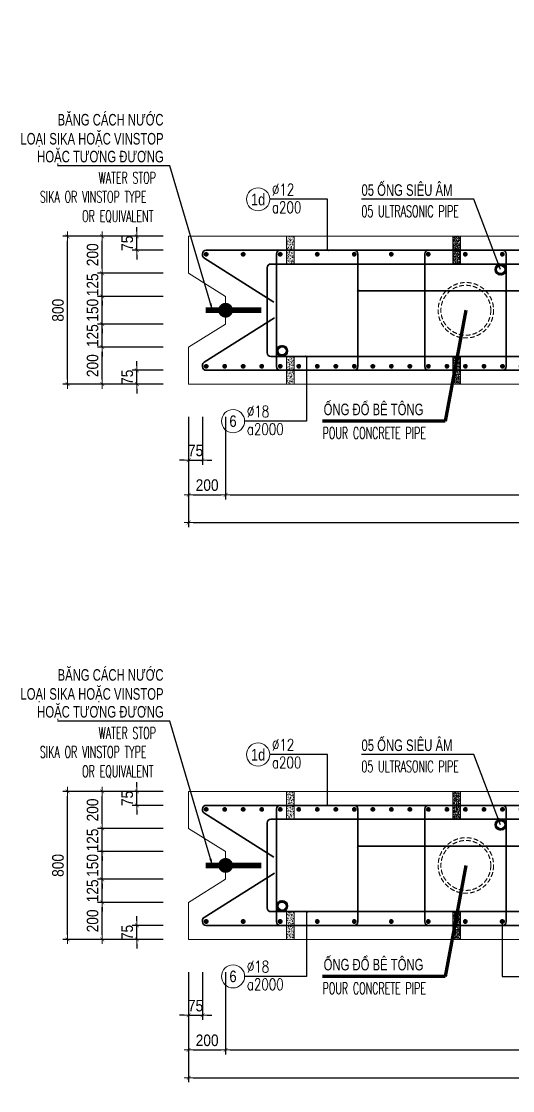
# Model space of a CAD drawing. Header units: millimetres. Extents: x -642477 to 1168880, y -27982 to 330379.
# Drawn here: x 135522 to 143495, y 84780 to 102131 of the extents above; entities that cross this region are included whole.
import ezdxf
from ezdxf.enums import TextEntityAlignment as Align

# ---------------------------------------------------------------- set-up
doc = ezdxf.new("R2010")
doc.units = ezdxf.units.MM
doc.linetypes.add('HIDDEN', pattern=[0.375, 0.25, -0.125])
doc.linetypes.add('HIDDEN2', pattern=[4.7625, 3.175, -1.5875])
doc.layers.get('0').update_dxf_attribs({"lineweight": 20})
doc.layers.get('Defpoints').update_dxf_attribs({"color": 151, "lineweight": 9})
for name, color, linetype, lineweight in [('NDC_S_BEAM', 3, 'HIDDEN2', 20), ('NDC_S_BREAK-LINE', 1, 'Continuous', 15), ('NDC_S_DIAPHGRAM WALL', 3, 'Continuous', 20), ('NDC_S_DIM', 1, 'Continuous', 15), ('NDC_S_ENG TITLE', 3, 'Continuous', 20), ('NDC_S_HATCH MATERIAL', 8, 'Continuous', 13), ('NDC_S_LEADER', 1, 'Continuous', 15), ('NDC_S_LEVEL TEXT', 7, 'Continuous', 20), ('NDC_S_REBAR', 4, 'Continuous', 35), ('NDC_S_VN TEXT', 7, 'Continuous', 20)]:
    doc.layers.add(name, color=color, linetype=linetype, lineweight=lineweight)
doc.layers.add('NDC_S_REBAR DES.', color=2, linetype='Continuous')
doc.styles.add('ARIAL', font='arial.ttf', dxfattribs={"width": 0.8})
doc.styles.add('NDC_ARIAL', font='arial.ttf', dxfattribs={"width": 0.85})
doc.styles.add('NDC_DIM', font='', dxfattribs={"width": 0.75})
doc.styles.add('NDC_EN TXT', font='romans.shx', dxfattribs={"width": 0.8})
doc.styles.get('NDC_DIM').set_extended_font_data('Dotum')
doc.dimstyles.new('A1-NDC-1-25 (x3)', dxfattribs={"dimscale": 75, "dimtxt": 2.5, "dimasz": 1, "dimexe": 1, "dimexo": 0, "dimgap": 0.8, "dimtad": 1, "dimdec": 0, "dimlfac": 0.333333, "dimdsep": 46, "dimtxsty": 'NDC_ARIAL', "dimblk": 'DIMMARK', "dimcen": 49999.938995, "dimdle": 1.5, "dimclrd": 1, "dimclre": 1, "dimclrt": 3, "dimadec": 0, "dimazin": 0, "dimtfac": 1, "dimtdec": 0, "dimtix": 1, "dimtmove": 2, "dimatfit": 3, "dimfxl": 1, "dimarcsym": 0})
doc.dimstyles.new('NDC_dim_25', dxfattribs={"dimscale": 25, "dimtxt": 2.2, "dimasz": 1.5, "dimexe": 1.5, "dimexo": 2.5, "dimgap": 1, "dimtad": 1, "dimdec": 0, "dimzin": 0, "dimdsep": 46, "dimtxsty": 'NDC_DIM', "dimblk": 'DIMMARK', "dimcen": 0.09, "dimdle": 1.2, "dimclrd": 1, "dimclre": 1, "dimclrt": 3, "dimadec": 0, "dimazin": 0, "dimtfac": 1, "dimtdec": 0, "dimtix": 1, "dimtofl": 0, "dimtmove": 0, "dimatfit": 3, "dimfxl": 6, "dimfxlon": 1, "dimtolj": 1, "dimtzin": 0, "dimarcsym": 0})

# ---------------------------------------------------------------- blocks, each defined once
blk = doc.blocks.new('DIMMARK')
at = {"layer": 'NDC_S_DIM', "color": 1}
blk.add_line((-1.5, 0), (1, 0), dxfattribs=at)
at = {"layer": 'NDC_S_DIM', "color": 2, "const_width": 0.1}
blk.add_lwpolyline([(-0.42, -0.42), (0.42, 0.42)], dxfattribs=at)
blk = doc.blocks.new('TV_001')
at = {"layer": 'NDC_S_DIAPHGRAM WALL', "ltscale": 0.01}
for p, q in [((21086.6, 15963.3), (21044.1, 15767.9)), ((21044.1, 15767.9), (20822.1, 15688.3)), ((20822.1, 15688.3), (20790.3, 15541.7)), ((20790.3, 15541.7), (20959.2, 15377)), ((20959.2, 15377), (20916.7, 15181.6)), ((20916.7, 15181.6), (26388.8, 13991.9))]:
    blk.add_line(p, q, dxfattribs=at)
for points in [[(26558.8, 14773.6), (21086.6, 15963.3)], [(26558.8, 14773.6), (26516.3, 14578.2), (26294.3, 14498.5), (26262.4, 14352), (26431.3, 14187.3), (26388.8, 13991.9)]]:
    blk.add_lwpolyline(points, dxfattribs=at)
at = {"layer": 'NDC_S_DIAPHGRAM WALL', "ltscale": 50, "const_width": 30}
for points in [[(20911.1, 15592.2), (20618, 15655.9)], [(26383.3, 14402.4), (26090.1, 14466.2)]]:
    blk.add_lwpolyline(points, dxfattribs=at)
at = {"layer": 'NDC_S_DIAPHGRAM WALL', "ltscale": 50, "const_width": 40}
for points in [[(20825.8, 15610.7, -1), (20786.7, 15619.2, -1)], [(26297.9, 14421, -1), (26258.8, 14429.5, -1)]]:
    blk.add_lwpolyline(points, format="xyb", close=True, dxfattribs=at)
blk = doc.blocks.new('*D2195')
at = {"layer": 'Defpoints', "color": 0, "ltscale": 100, "transparency": 16777216}
for p in [(136834, 96844), (137823, 96844), (137823, 96244)]:
    blk.add_point(p, dxfattribs=at)
at = {"layer": 'NDC_S_DIM', "color": 1, "lineweight": -2, "ltscale": 100, "transparency": 16777216}
for p, q in [((137823, 96844), (136759, 96844)), ((136834, 96319), (136834, 96769)), ((137823, 96244), (136759, 96244))]:
    blk.add_line(p, q, dxfattribs=at)
at = {"layer": 'NDC_S_DIM', "color": 1, "lineweight": -2, "ltscale": 100, "transparency": 16777216, "xscale": 75, "yscale": 75, "zscale": 75}
for p, rotation in [((136834, 96844), 90), ((136834, 96244), 270)]:
    blk.add_blockref('DIMMARK', p, dxfattribs=dict(at, rotation=rotation))
at = {"layer": 'NDC_S_DIM', "color": 3, "ltscale": 100, "transparency": 16777216, "insert": (136678, 96544), "char_height": 187.5, "attachment_point": 5, "rotation": 90, "style": 'NDC_ARIAL'}
blk.add_mtext('200', dxfattribs=at)
blk = doc.blocks.new('*D2196')
at = {"layer": 'Defpoints', "color": 0, "ltscale": 100, "transparency": 16777216}
for p in [(136834, 97219), (137823, 97219), (137823, 96844)]:
    blk.add_point(p, dxfattribs=at)
at = {"layer": 'NDC_S_DIM', "color": 1, "lineweight": -2, "ltscale": 100, "transparency": 16777216}
for p, q in [((136834, 97294), (136834, 97369)), ((137823, 97219), (136759, 97219)), ((136834, 96844), (136834, 97219)), ((137823, 96844), (136759, 96844)), ((136834, 96769), (136834, 96694))]:
    blk.add_line(p, q, dxfattribs=at)
at = {"layer": 'NDC_S_DIM', "color": 1, "lineweight": -2, "ltscale": 100, "transparency": 16777216, "xscale": 75, "yscale": 75, "zscale": 75}
for p, rotation in [((136834, 97219), 270), ((136834, 96844), 90)]:
    blk.add_blockref('DIMMARK', p, dxfattribs=dict(at, rotation=rotation))
at = {"layer": 'NDC_S_DIM', "color": 3, "ltscale": 100, "transparency": 16777216, "insert": (136678, 97031), "char_height": 187.5, "attachment_point": 5, "rotation": 90, "style": 'NDC_ARIAL'}
blk.add_mtext('125', dxfattribs=at)
blk = doc.blocks.new('*D2197')
at = {"layer": 'Defpoints', "color": 0, "ltscale": 100, "transparency": 16777216}
for p in [(136834, 97669), (137823, 97669), (137823, 97219)]:
    blk.add_point(p, dxfattribs=at)
at = {"layer": 'NDC_S_DIM', "color": 1, "lineweight": -2, "ltscale": 100, "transparency": 16777216}
for p, q in [((136834, 97744), (136834, 97819)), ((137823, 97669), (136759, 97669)), ((136834, 97219), (136834, 97669)), ((137823, 97219), (136759, 97219)), ((136834, 97144), (136834, 97069))]:
    blk.add_line(p, q, dxfattribs=at)
at = {"layer": 'NDC_S_DIM', "color": 1, "lineweight": -2, "ltscale": 100, "transparency": 16777216, "xscale": 75, "yscale": 75, "zscale": 75}
for p, rotation in [((136834, 97669), 270), ((136834, 97219), 90)]:
    blk.add_blockref('DIMMARK', p, dxfattribs=dict(at, rotation=rotation))
at = {"layer": 'NDC_S_DIM', "color": 3, "ltscale": 100, "transparency": 16777216, "insert": (136678, 97444), "char_height": 187.5, "attachment_point": 5, "rotation": 90, "style": 'NDC_ARIAL'}
blk.add_mtext('150', dxfattribs=at)
blk = doc.blocks.new('*D2198')
at = {"layer": 'Defpoints', "color": 0, "ltscale": 100, "transparency": 16777216}
for p in [(136834, 98044), (137823, 98044), (137823, 97669)]:
    blk.add_point(p, dxfattribs=at)
at = {"layer": 'NDC_S_DIM', "color": 1, "lineweight": -2, "ltscale": 100, "transparency": 16777216}
for p, q in [((137823, 98044), (136759, 98044)), ((136834, 98119), (136834, 98194)), ((136834, 97669), (136834, 98044)), ((137823, 97669), (136759, 97669)), ((136834, 97594), (136834, 97519))]:
    blk.add_line(p, q, dxfattribs=at)
at = {"layer": 'NDC_S_DIM', "color": 1, "lineweight": -2, "ltscale": 100, "transparency": 16777216, "xscale": 75, "yscale": 75, "zscale": 75}
for p, rotation in [((136834, 98044), 270), ((136834, 97669), 90)]:
    blk.add_blockref('DIMMARK', p, dxfattribs=dict(at, rotation=rotation))
at = {"layer": 'NDC_S_DIM', "color": 3, "ltscale": 100, "transparency": 16777216, "insert": (136678, 97856), "char_height": 187.5, "attachment_point": 5, "rotation": 90, "style": 'NDC_ARIAL'}
blk.add_mtext('125', dxfattribs=at)
blk = doc.blocks.new('*D2199')
at = {"layer": 'Defpoints', "color": 0, "ltscale": 100, "transparency": 16777216}
for p in [(136834, 98644), (137823, 98644), (137823, 98044)]:
    blk.add_point(p, dxfattribs=at)
at = {"layer": 'NDC_S_DIM', "color": 1, "lineweight": -2, "ltscale": 100, "transparency": 16777216}
for p, q in [((137823, 98644), (136759, 98644)), ((136834, 98119), (136834, 98569)), ((137823, 98044), (136759, 98044))]:
    blk.add_line(p, q, dxfattribs=at)
at = {"layer": 'NDC_S_DIM', "color": 1, "lineweight": -2, "ltscale": 100, "transparency": 16777216, "xscale": 75, "yscale": 75, "zscale": 75}
for p, rotation in [((136834, 98644), 90), ((136834, 98044), 270)]:
    blk.add_blockref('DIMMARK', p, dxfattribs=dict(at, rotation=rotation))
at = {"layer": 'NDC_S_DIM', "color": 3, "ltscale": 100, "transparency": 16777216, "insert": (136678, 98344), "char_height": 187.5, "attachment_point": 5, "rotation": 90, "style": 'NDC_ARIAL'}
blk.add_mtext('200', dxfattribs=at)
blk = doc.blocks.new('*D2200')
at = {"layer": 'Defpoints', "color": 0, "ltscale": 100, "transparency": 16777216}
for p in [(136272, 98644), (137823, 98644), (137823, 96244)]:
    blk.add_point(p, dxfattribs=at)
at = {"layer": 'NDC_S_DIM', "color": 1, "lineweight": -2, "ltscale": 100, "transparency": 16777216}
for p, q in [((137823, 98644), (136197, 98644)), ((136272, 96319), (136272, 98569)), ((137823, 96244), (136197, 96244))]:
    blk.add_line(p, q, dxfattribs=at)
at = {"layer": 'NDC_S_DIM', "color": 1, "lineweight": -2, "ltscale": 100, "transparency": 16777216, "xscale": 75, "yscale": 75, "zscale": 75}
for p, rotation in [((136272, 98644), 90), ((136272, 96244), 270)]:
    blk.add_blockref('DIMMARK', p, dxfattribs=dict(at, rotation=rotation))
at = {"layer": 'NDC_S_DIM', "color": 3, "ltscale": 100, "transparency": 16777216, "insert": (136116, 97444), "char_height": 187.5, "attachment_point": 5, "rotation": 90, "style": 'NDC_ARIAL'}
blk.add_mtext('800', dxfattribs=at)
blk = doc.blocks.new('*D2201')
at = {"layer": 'Defpoints', "color": 0, "ltscale": 100, "transparency": 16777216}
for p in [(137397, 96469), (137823, 96469), (137823, 96244)]:
    blk.add_point(p, dxfattribs=at)
at = {"layer": 'NDC_S_DIM', "color": 1, "lineweight": -2, "ltscale": 100, "transparency": 16777216}
for p, q in [((137397, 96544), (137397, 96619)), ((137823, 96469), (137322, 96469)), ((137397, 96244), (137397, 96469)), ((137823, 96244), (137322, 96244)), ((137397, 96169), (137397, 96094))]:
    blk.add_line(p, q, dxfattribs=at)
at = {"layer": 'NDC_S_DIM', "color": 1, "lineweight": -2, "ltscale": 100, "transparency": 16777216, "xscale": 75, "yscale": 75, "zscale": 75}
for p, rotation in [((137397, 96469), 270), ((137397, 96244), 90)]:
    blk.add_blockref('DIMMARK', p, dxfattribs=dict(at, rotation=rotation))
at = {"layer": 'NDC_S_DIM', "color": 3, "ltscale": 100, "transparency": 16777216, "insert": (137241, 96356), "char_height": 187.5, "attachment_point": 5, "rotation": 90, "style": 'NDC_ARIAL'}
blk.add_mtext('75', dxfattribs=at)
blk = doc.blocks.new('*D2202')
at = {"layer": 'Defpoints', "color": 0, "ltscale": 100, "transparency": 16777216}
for p in [(137397, 98644), (137823, 98644), (137823, 98419)]:
    blk.add_point(p, dxfattribs=at)
at = {"layer": 'NDC_S_DIM', "color": 1, "lineweight": -2, "ltscale": 100, "transparency": 16777216}
for p, q in [((137397, 98719), (137397, 98794)), ((137823, 98644), (137322, 98644)), ((137397, 98419), (137397, 98644)), ((137823, 98419), (137322, 98419)), ((137397, 98344), (137397, 98269))]:
    blk.add_line(p, q, dxfattribs=at)
at = {"layer": 'NDC_S_DIM', "color": 1, "lineweight": -2, "ltscale": 100, "transparency": 16777216, "xscale": 75, "yscale": 75, "zscale": 75}
for p, rotation in [((137397, 98644), 270), ((137397, 98419), 90)]:
    blk.add_blockref('DIMMARK', p, dxfattribs=dict(at, rotation=rotation))
at = {"layer": 'NDC_S_DIM', "color": 3, "ltscale": 100, "transparency": 16777216, "insert": (137241, 98531), "char_height": 187.5, "attachment_point": 5, "rotation": 90, "style": 'NDC_ARIAL'}
blk.add_mtext('75', dxfattribs=at)
blk = doc.blocks.new('Ong sieu am')
at = {"layer": 'NDC_S_HATCH MATERIAL'}
h = blk.add_hatch(dxfattribs=at)
h.set_pattern_fill('ANSI31', color=256, scale=20)
h.set_pattern_definition([(45, (0, 0), (-1.76776695, 1.76776695), [])])
h.paths.add_polyline_path([(-7119.3, 51158.9, 1), (-7179.3, 51158.9, 1)])
h.paths.add_polyline_path([(-7171.3, 51158.9, -1), (-7127.3, 51158.9, -1)], flags=16)
at = {"layer": 'NDC_S_REBAR DES.'}
for radius in [30, 22]:
    blk.add_circle((-7149.3, 51158.9), radius, dxfattribs=at)
blk = doc.blocks.new('ong do BT')
at = {"layer": 'NDC_S_HATCH MATERIAL', "linetype": 'HIDDEN', "ltscale": 100}
for radius in [150, 135]:
    blk.add_circle((-6323.7, 51237.8), radius, dxfattribs=at)
blk = doc.blocks.new('*D2211')
at = {"layer": 'Defpoints', "color": 0, "ltscale": 100, "transparency": 16777216}
for p in [(138237, 95714), (138462, 95714), (138462, 95011)]:
    blk.add_point(p, dxfattribs=at)
at = {"layer": 'NDC_S_DIM', "color": 1, "lineweight": -2, "ltscale": 100, "transparency": 16777216}
for p, q in [((138237, 95714), (138237, 94936)), ((138462, 95714), (138462, 94936)), ((138162, 95011), (138087, 95011)), ((138237, 95011), (138462, 95011)), ((138537, 95011), (138612, 95011))]:
    blk.add_line(p, q, dxfattribs=at)
at = {"layer": 'NDC_S_DIM', "color": 1, "lineweight": -2, "ltscale": 100, "transparency": 16777216, "xscale": 75, "yscale": 75, "zscale": 75}
blk.add_blockref('DIMMARK', (138237, 95011), dxfattribs=at)
at = {"layer": 'NDC_S_DIM', "color": 1, "lineweight": -2, "ltscale": 100, "transparency": 16777216, "xscale": 75, "yscale": 75, "zscale": 75, "rotation": 180}
blk.add_blockref('DIMMARK', (138462, 95011), dxfattribs=at)
at = {"layer": 'NDC_S_DIM', "color": 3, "ltscale": 100, "transparency": 16777216, "insert": (138349, 95167), "char_height": 187.5, "attachment_point": 5, "style": 'NDC_ARIAL'}
blk.add_mtext('75', dxfattribs=at)
blk = doc.blocks.new('*D2213')
at = {"layer": 'Defpoints', "color": 0, "ltscale": 100, "transparency": 16777216}
for p in [(138237, 95714), (138837, 95714), (138837, 94449)]:
    blk.add_point(p, dxfattribs=at)
at = {"layer": 'NDC_S_DIM', "color": 1, "lineweight": -2, "ltscale": 100, "transparency": 16777216}
for p, q in [((138237, 95714), (138237, 94374)), ((138837, 95714), (138837, 94374)), ((138312, 94449), (138762, 94449))]:
    blk.add_line(p, q, dxfattribs=at)
at = {"layer": 'NDC_S_DIM', "color": 1, "lineweight": -2, "ltscale": 100, "transparency": 16777216, "xscale": 75, "yscale": 75, "zscale": 75, "rotation": 180}
blk.add_blockref('DIMMARK', (138237, 94449), dxfattribs=at)
at = {"layer": 'NDC_S_DIM', "color": 1, "lineweight": -2, "ltscale": 100, "transparency": 16777216, "xscale": 75, "yscale": 75, "zscale": 75}
blk.add_blockref('DIMMARK', (138837, 94449), dxfattribs=at)
at = {"layer": 'NDC_S_DIM', "color": 3, "ltscale": 100, "transparency": 16777216, "insert": (138537, 94605), "char_height": 187.5, "attachment_point": 5, "style": 'NDC_ARIAL'}
blk.add_mtext('200', dxfattribs=at)
blk = doc.blocks.new('*D2214')
at = {"layer": 'Defpoints', "color": 0, "ltscale": 100, "transparency": 16777216}
for p in [(138837, 95714), (155037, 95714), (155037, 94449)]:
    blk.add_point(p, dxfattribs=at)
at = {"layer": 'NDC_S_DIM', "color": 1, "lineweight": -2, "ltscale": 100, "transparency": 16777216}
for p, q in [((138837, 95714), (138837, 94374)), ((155037, 95714), (155037, 94374)), ((138912, 94449), (154962, 94449))]:
    blk.add_line(p, q, dxfattribs=at)
at = {"layer": 'NDC_S_DIM', "color": 1, "lineweight": -2, "ltscale": 100, "transparency": 16777216, "xscale": 75, "yscale": 75, "zscale": 75, "rotation": 180}
blk.add_blockref('DIMMARK', (138837, 94449), dxfattribs=at)
at = {"layer": 'NDC_S_DIM', "color": 1, "lineweight": -2, "ltscale": 100, "transparency": 16777216, "xscale": 75, "yscale": 75, "zscale": 75}
blk.add_blockref('DIMMARK', (155037, 94449), dxfattribs=at)
at = {"layer": 'NDC_S_DIM', "color": 3, "ltscale": 100, "transparency": 16777216, "insert": (146937, 94605), "char_height": 187.5, "attachment_point": 5, "style": 'NDC_ARIAL'}
blk.add_mtext('5400', dxfattribs=at)
blk = doc.blocks.new('*D2216')
at = {"layer": 'Defpoints', "color": 0, "ltscale": 100, "transparency": 16777216}
for p in [(138237, 95714), (155037, 95714), (155037, 93999)]:
    blk.add_point(p, dxfattribs=at)
at = {"layer": 'NDC_S_DIM', "color": 1, "lineweight": -2, "ltscale": 100, "transparency": 16777216}
for p, q in [((138237, 95714), (138237, 93924)), ((155037, 95714), (155037, 93924)), ((138312, 93999), (154962, 93999))]:
    blk.add_line(p, q, dxfattribs=at)
at = {"layer": 'NDC_S_DIM', "color": 1, "lineweight": -2, "ltscale": 100, "transparency": 16777216, "xscale": 75, "yscale": 75, "zscale": 75, "rotation": 180}
blk.add_blockref('DIMMARK', (138237, 93999), dxfattribs=at)
at = {"layer": 'NDC_S_DIM', "color": 1, "lineweight": -2, "ltscale": 100, "transparency": 16777216, "xscale": 75, "yscale": 75, "zscale": 75}
blk.add_blockref('DIMMARK', (155037, 93999), dxfattribs=at)
at = {"layer": 'NDC_S_DIM', "color": 3, "ltscale": 100, "transparency": 16777216, "insert": (146637, 94155), "char_height": 187.5, "attachment_point": 5, "style": 'NDC_ARIAL'}
blk.add_mtext('5600', dxfattribs=at)
blk = doc.blocks.new('con ke BT')
at = {"layer": 'NDC_S_HATCH MATERIAL'}
h = blk.add_hatch(dxfattribs=at)
h.set_pattern_fill('AR-CONC', color=256, scale=2)
h.set_pattern_definition([(50, (0, 0), (14.3452037, -1.2550427), [1.5, -16.5]), (355, (0, 0), (-2.7750267, 15.0438427), [1.2, -13.2]), (100.451444, (1.195, -0.105), (11.570177, 13.7888), [1.274804, -14.0228422]), (46.1842, (0, 4), (21.3448266, -3.3103856), [2.25, -24.75]), (96.635635, (1.779, 3.724), (18.693239, 19.482372), [1.912207, -21.034275]), (351.184164, (0, 4), (18.693239, 19.482372), [1.8, -19.8]), (21, (2, 3), (11.938141, -8.0523778), [1.5, -16.5]), (326, (2, 3), (4.8663066, 14.503001), [1.2, -13.2]), (71.451445, (2.995, 2.329), (16.8044475, 6.450623), [1.274804, -14.0228422]), (37.5, (0, 0), (0.2431971, 6.6578771), [0, -13.04, 0, -13.4, 0, -13.25]), (7.5, (0, 0), (5.2613907, 7.8882342), [0, -7.64, 0, -12.74, 0, -5.05]), (327.5, (-4.46, 0), (10.6764487, -0.45109743), [0, -5, 0, -15.6, 0, -20.7]), (317.5, (-6.46, 0), (11.6637234, 2.0020996), [0, -6.5, 0, -10.36, 0, -14.7])])
h.paths.add_polyline_path([(-7076.9, 51430.9), (-7116.9, 51430.9), (-7116.9, 51280.9), (-7076.9, 51280.9)])
at = {"layer": 'NDC_S_BREAK-LINE'}
blk.add_lwpolyline([(-7116.9, 51430.9), (-7116.9, 51280.9), (-7076.9, 51280.9), (-7076.9, 51430.9)], close=True, dxfattribs=at)
blk = doc.blocks.new('*U2171')
at = {"layer": 'NDC_S_LEADER', "xscale": 3, "yscale": 3, "zscale": 3}
blk.add_blockref('con ke BT', (21291, -154068), dxfattribs=at)
blk = doc.blocks.new('*U2172')
at = {"layer": 'NDC_S_DIM', "color": 0, "linetype": 'ByBlock', "lineweight": -2, "transparency": 16777216}
for p in [(0, 0), (2700, 0), (5400, 0), (8100, 0), (10800, 0), (13500, 0)]:
    blk.add_blockref('*U2171', p, dxfattribs=at)
blk = doc.blocks.new('*U2173')
at = {"layer": 'NDC_S_LEADER', "xscale": 3, "yscale": 3, "zscale": 3}
blk.add_blockref('con ke BT', (21291, -154068), dxfattribs=at)
blk = doc.blocks.new('*U2174')
at = {"layer": 'NDC_S_DIM', "color": 0, "linetype": 'ByBlock', "lineweight": -2, "transparency": 16777216}
for p in [(0, 0), (2700, 0), (5400, 0), (8100, 0), (10800, 0), (13500, 0)]:
    blk.add_blockref('*U2173', p, dxfattribs=at)
blk = doc.blocks.new('*U367')
blk.add_circle((-2.5, 0), 2.5)
at = {"layer": 'NDC_S_VN TEXT', "color": 3, "style": 'NDC_EN TXT', "width": 0.75}
for tag, p in [('DK1', (0.5, 0.85)), ('KC1', (0.5, -2.97))]:
    blk.add_attdef(tag, p, '', height=2.5, dxfattribs=at)
at = {"layer": 'NDC_S_VN TEXT', "color": 7, "style": 'ARIAL', "width": 0.8}
blk.add_attdef('SH2', text='', height=2.5, dxfattribs=at).set_placement((-2.5, 0), align=Align.MIDDLE)
blk = doc.blocks.new('kata_block_THEP')
at = {"layer": 'NDC_S_REBAR', "color": 0}
for p, q in [((-0.5, 0), (0.5, 0)), ((-0.35, 0.35), (0.35, -0.35)), ((0.35, 0.35), (-0.35, -0.35)), ((0, 0.5), (0, -0.5))]:
    blk.add_line(p, q, dxfattribs=at)
at = {"layer": 'NDC_S_REBAR', "color": 0, "const_width": 0.0833}
blk.add_lwpolyline([(-0.5, 0, 1), (0.5, 0, 1), (-0.5, 0, 1)], format="xyb", dxfattribs=at)
blk = doc.blocks.new('*U2191')
at = {"layer": 'NDC_S_REBAR', "ltscale": 80, "xscale": 72, "yscale": 72, "zscale": 72}
blk.add_blockref('kata_block_THEP', (0, 0), dxfattribs=at)
blk = doc.blocks.new('*U2192')
at = {"layer": 'NDC_S_LEVEL TEXT', "color": 0, "linetype": 'ByBlock', "lineweight": -2, "transparency": 16777216}
for p in [(0, 0), (600.9, 0), (1201.8, 0), (1802.7, 0), (2403.6, 0), (3004.5, 0), (3605.4, 0), (4206.3, 0), (4807.2, 0), (5408.1, 0), (6009, 0), (6609.9, 0), (7210.8, 0), (7811.7, 0), (8412.6, 0), (9013.5, 0), (9614.4, 0), (10215.3, 0), (10816.2, 0), (11417.1, 0), (12018, 0), (12618.9, 0), (13219.8, 0), (13820.7, 0), (14421.6, 0), (15022.5, 0), (15623.4, 0), (16224.3, 0)]:
    blk.add_blockref('*U2191', p, dxfattribs=at)
blk = doc.blocks.new('*U2193')
at = {"layer": 'NDC_S_REBAR', "ltscale": 80, "xscale": 72, "yscale": 72, "zscale": 72}
blk.add_blockref('kata_block_THEP', (0, 0), dxfattribs=at)
blk = doc.blocks.new('*U2194')
at = {"layer": 'NDC_S_LEVEL TEXT', "color": 0, "linetype": 'ByBlock', "lineweight": -2, "transparency": 16777216}
for p in [(0, 0), (300.6, 0), (601.2, 0), (901.8, 0), (1202.4, 0), (1503, 0), (1803.6, 0), (2104.2, 0), (2404.8, 0), (2705.4, 0), (3006, 0), (3306.6, 0), (3607.2, 0), (3907.8, 0), (4208.4, 0), (4509, 0), (4809.6, 0), (5110.2, 0), (5410.8, 0), (5711.4, 0), (6012, 0), (6312.6, 0), (6613.2, 0), (6913.8, 0), (7214.4, 0), (7515, 0), (7815.6, 0), (8116.2, 0), (8416.8, 0), (8717.4, 0), (9018, 0), (9318.6, 0), (9619.2, 0), (9919.8, 0), (10220.4, 0), (10521, 0), (10821.6, 0), (11122.2, 0), (11422.8, 0), (11723.4, 0), (12024, 0), (12324.6, 0), (12625.2, 0), (12925.8, 0), (13226.4, 0), (13527, 0), (13827.6, 0), (14128.2, 0), (14428.8, 0), (14729.4, 0), (15030, 0), (15330.6, 0), (15631.2, 0), (15931.8, 0), (16232.4, 0)]:
    blk.add_blockref('*U2193', p, dxfattribs=at)
blk = doc.blocks.new('*U2176')
at = {"layer": 'NDC_S_LEADER', "xscale": 3, "yscale": 3, "zscale": 3}
blk.add_blockref('con ke BT', (21291, -154068), dxfattribs=at)
blk = doc.blocks.new('*U2177')
at = {"layer": 'NDC_S_DIM', "color": 0, "linetype": 'ByBlock', "lineweight": -2, "transparency": 16777216}
for p in [(0, 0), (2700, 0), (5400, 0), (8100, 0), (10800, 0), (13500, 0)]:
    blk.add_blockref('*U2176', p, dxfattribs=at)
blk = doc.blocks.new('*U2178')
at = {"layer": 'NDC_S_LEADER', "xscale": 3, "yscale": 3, "zscale": 3}
blk.add_blockref('con ke BT', (21291, -154068), dxfattribs=at)
blk = doc.blocks.new('*U2179')
at = {"layer": 'NDC_S_DIM', "color": 0, "linetype": 'ByBlock', "lineweight": -2, "transparency": 16777216}
for p in [(0, 0), (2700, 0), (5400, 0), (8100, 0), (10800, 0), (13500, 0)]:
    blk.add_blockref('*U2178', p, dxfattribs=at)
blk = doc.blocks.new('*U2184')
at = {"layer": 'NDC_S_REBAR', "ltscale": 80, "xscale": 72, "yscale": 72, "zscale": 72}
blk.add_blockref('kata_block_THEP', (0, 0), dxfattribs=at)
blk = doc.blocks.new('*U2185')
at = {"layer": 'NDC_S_LEVEL TEXT', "color": 0, "linetype": 'ByBlock', "lineweight": -2, "transparency": 16777216}
for p in [(0, 0), (600.9, 0), (1201.8, 0), (1802.7, 0), (2403.6, 0), (3004.5, 0), (3605.4, 0), (4206.3, 0), (4807.2, 0), (5408.1, 0), (6009, 0), (6609.9, 0), (7210.8, 0), (7811.7, 0), (8412.6, 0), (9013.5, 0), (9614.4, 0), (10215.3, 0), (10816.2, 0), (11417.1, 0), (12018, 0), (12618.9, 0), (13219.8, 0), (13820.7, 0), (14421.6, 0), (15022.5, 0), (15623.4, 0), (16224.3, 0)]:
    blk.add_blockref('*U2184', p, dxfattribs=at)
blk = doc.blocks.new('*U2186')
at = {"layer": 'NDC_S_REBAR', "ltscale": 80, "xscale": 72, "yscale": 72, "zscale": 72}
blk.add_blockref('kata_block_THEP', (0, 0), dxfattribs=at)
blk = doc.blocks.new('*U2175')
at = {"layer": 'NDC_S_LEVEL TEXT', "color": 0, "linetype": 'ByBlock', "lineweight": -2, "transparency": 16777216}
for p in [(0, 0), (300.6, 0), (601.2, 0), (901.8, 0), (1202.4, 0), (1503, 0), (1803.6, 0), (2104.2, 0), (2404.8, 0), (2705.4, 0), (3006, 0), (3306.6, 0), (3607.2, 0), (3907.8, 0), (4208.4, 0), (4509, 0), (4809.6, 0), (5110.2, 0), (5410.8, 0), (5711.4, 0), (6012, 0), (6312.6, 0), (6613.2, 0), (6913.8, 0), (7214.4, 0), (7515, 0), (7815.6, 0), (8116.2, 0), (8416.8, 0), (8717.4, 0), (9018, 0), (9318.6, 0), (9619.2, 0), (9919.8, 0), (10220.4, 0), (10521, 0), (10821.6, 0), (11122.2, 0), (11422.8, 0), (11723.4, 0), (12024, 0), (12324.6, 0), (12625.2, 0), (12925.8, 0), (13226.4, 0), (13527, 0), (13827.6, 0), (14128.2, 0), (14428.8, 0), (14729.4, 0), (15030, 0), (15330.6, 0), (15631.2, 0), (15931.8, 0), (16232.4, 0)]:
    blk.add_blockref('*U2186', p, dxfattribs=at)
blk = doc.blocks.new('*D2217')
at = {"layer": 'Defpoints', "color": 0, "ltscale": 100, "transparency": 16777216}
for p in [(136834, 87834), (137823, 87834), (137823, 87234)]:
    blk.add_point(p, dxfattribs=at)
at = {"layer": 'NDC_S_DIM', "color": 1, "lineweight": -2, "ltscale": 100, "transparency": 16777216}
for p, q in [((137823, 87834), (136759, 87834)), ((136834, 87309), (136834, 87759)), ((137823, 87234), (136759, 87234))]:
    blk.add_line(p, q, dxfattribs=at)
at = {"layer": 'NDC_S_DIM', "color": 1, "lineweight": -2, "ltscale": 100, "transparency": 16777216, "xscale": 75, "yscale": 75, "zscale": 75}
for p, rotation in [((136834, 87834), 90), ((136834, 87234), 270)]:
    blk.add_blockref('DIMMARK', p, dxfattribs=dict(at, rotation=rotation))
at = {"layer": 'NDC_S_DIM', "color": 3, "ltscale": 100, "transparency": 16777216, "insert": (136678, 87534), "char_height": 187.5, "attachment_point": 5, "rotation": 90, "style": 'NDC_ARIAL'}
blk.add_mtext('200', dxfattribs=at)
blk = doc.blocks.new('*D2218')
at = {"layer": 'Defpoints', "color": 0, "ltscale": 100, "transparency": 16777216}
for p in [(136834, 88209), (137823, 88209), (137823, 87834)]:
    blk.add_point(p, dxfattribs=at)
at = {"layer": 'NDC_S_DIM', "color": 1, "lineweight": -2, "ltscale": 100, "transparency": 16777216}
for p, q in [((136834, 88284), (136834, 88359)), ((137823, 88209), (136759, 88209)), ((136834, 87834), (136834, 88209)), ((137823, 87834), (136759, 87834)), ((136834, 87759), (136834, 87684))]:
    blk.add_line(p, q, dxfattribs=at)
at = {"layer": 'NDC_S_DIM', "color": 1, "lineweight": -2, "ltscale": 100, "transparency": 16777216, "xscale": 75, "yscale": 75, "zscale": 75}
for p, rotation in [((136834, 88209), 270), ((136834, 87834), 90)]:
    blk.add_blockref('DIMMARK', p, dxfattribs=dict(at, rotation=rotation))
at = {"layer": 'NDC_S_DIM', "color": 3, "ltscale": 100, "transparency": 16777216, "insert": (136678, 88021), "char_height": 187.5, "attachment_point": 5, "rotation": 90, "style": 'NDC_ARIAL'}
blk.add_mtext('125', dxfattribs=at)
blk = doc.blocks.new('*D2219')
at = {"layer": 'Defpoints', "color": 0, "ltscale": 100, "transparency": 16777216}
for p in [(136834, 88659), (137823, 88659), (137823, 88209)]:
    blk.add_point(p, dxfattribs=at)
at = {"layer": 'NDC_S_DIM', "color": 1, "lineweight": -2, "ltscale": 100, "transparency": 16777216}
for p, q in [((136834, 88734), (136834, 88809)), ((137823, 88659), (136759, 88659)), ((136834, 88209), (136834, 88659)), ((137823, 88209), (136759, 88209)), ((136834, 88134), (136834, 88059))]:
    blk.add_line(p, q, dxfattribs=at)
at = {"layer": 'NDC_S_DIM', "color": 1, "lineweight": -2, "ltscale": 100, "transparency": 16777216, "xscale": 75, "yscale": 75, "zscale": 75}
for p, rotation in [((136834, 88659), 270), ((136834, 88209), 90)]:
    blk.add_blockref('DIMMARK', p, dxfattribs=dict(at, rotation=rotation))
at = {"layer": 'NDC_S_DIM', "color": 3, "ltscale": 100, "transparency": 16777216, "insert": (136678, 88434), "char_height": 187.5, "attachment_point": 5, "rotation": 90, "style": 'NDC_ARIAL'}
blk.add_mtext('150', dxfattribs=at)
blk = doc.blocks.new('*D2220')
at = {"layer": 'Defpoints', "color": 0, "ltscale": 100, "transparency": 16777216}
for p in [(136834, 89034), (137823, 89034), (137823, 88659)]:
    blk.add_point(p, dxfattribs=at)
at = {"layer": 'NDC_S_DIM', "color": 1, "lineweight": -2, "ltscale": 100, "transparency": 16777216}
for p, q in [((137823, 89034), (136759, 89034)), ((136834, 89109), (136834, 89184)), ((136834, 88659), (136834, 89034)), ((137823, 88659), (136759, 88659)), ((136834, 88584), (136834, 88509))]:
    blk.add_line(p, q, dxfattribs=at)
at = {"layer": 'NDC_S_DIM', "color": 1, "lineweight": -2, "ltscale": 100, "transparency": 16777216, "xscale": 75, "yscale": 75, "zscale": 75}
for p, rotation in [((136834, 89034), 270), ((136834, 88659), 90)]:
    blk.add_blockref('DIMMARK', p, dxfattribs=dict(at, rotation=rotation))
at = {"layer": 'NDC_S_DIM', "color": 3, "ltscale": 100, "transparency": 16777216, "insert": (136678, 88846), "char_height": 187.5, "attachment_point": 5, "rotation": 90, "style": 'NDC_ARIAL'}
blk.add_mtext('125', dxfattribs=at)
blk = doc.blocks.new('*D2221')
at = {"layer": 'Defpoints', "color": 0, "ltscale": 100, "transparency": 16777216}
for p in [(136834, 89634), (137823, 89634), (137823, 89034)]:
    blk.add_point(p, dxfattribs=at)
at = {"layer": 'NDC_S_DIM', "color": 1, "lineweight": -2, "ltscale": 100, "transparency": 16777216}
for p, q in [((137823, 89634), (136759, 89634)), ((136834, 89109), (136834, 89559)), ((137823, 89034), (136759, 89034))]:
    blk.add_line(p, q, dxfattribs=at)
at = {"layer": 'NDC_S_DIM', "color": 1, "lineweight": -2, "ltscale": 100, "transparency": 16777216, "xscale": 75, "yscale": 75, "zscale": 75}
for p, rotation in [((136834, 89634), 90), ((136834, 89034), 270)]:
    blk.add_blockref('DIMMARK', p, dxfattribs=dict(at, rotation=rotation))
at = {"layer": 'NDC_S_DIM', "color": 3, "ltscale": 100, "transparency": 16777216, "insert": (136678, 89334), "char_height": 187.5, "attachment_point": 5, "rotation": 90, "style": 'NDC_ARIAL'}
blk.add_mtext('200', dxfattribs=at)
blk = doc.blocks.new('*D2222')
at = {"layer": 'Defpoints', "color": 0, "ltscale": 100, "transparency": 16777216}
for p in [(136272, 89634), (137823, 89634), (137823, 87234)]:
    blk.add_point(p, dxfattribs=at)
at = {"layer": 'NDC_S_DIM', "color": 1, "lineweight": -2, "ltscale": 100, "transparency": 16777216}
for p, q in [((137823, 89634), (136197, 89634)), ((136272, 87309), (136272, 89559)), ((137823, 87234), (136197, 87234))]:
    blk.add_line(p, q, dxfattribs=at)
at = {"layer": 'NDC_S_DIM', "color": 1, "lineweight": -2, "ltscale": 100, "transparency": 16777216, "xscale": 75, "yscale": 75, "zscale": 75}
for p, rotation in [((136272, 89634), 90), ((136272, 87234), 270)]:
    blk.add_blockref('DIMMARK', p, dxfattribs=dict(at, rotation=rotation))
at = {"layer": 'NDC_S_DIM', "color": 3, "ltscale": 100, "transparency": 16777216, "insert": (136116, 88434), "char_height": 187.5, "attachment_point": 5, "rotation": 90, "style": 'NDC_ARIAL'}
blk.add_mtext('800', dxfattribs=at)
blk = doc.blocks.new('*D2223')
at = {"layer": 'Defpoints', "color": 0, "ltscale": 100, "transparency": 16777216}
for p in [(137397, 87459), (137823, 87459), (137823, 87234)]:
    blk.add_point(p, dxfattribs=at)
at = {"layer": 'NDC_S_DIM', "color": 1, "lineweight": -2, "ltscale": 100, "transparency": 16777216}
for p, q in [((137823, 87459), (137322, 87459)), ((137397, 87534), (137397, 87609)), ((137397, 87234), (137397, 87459)), ((137823, 87234), (137322, 87234)), ((137397, 87159), (137397, 87084))]:
    blk.add_line(p, q, dxfattribs=at)
at = {"layer": 'NDC_S_DIM', "color": 1, "lineweight": -2, "ltscale": 100, "transparency": 16777216, "xscale": 75, "yscale": 75, "zscale": 75}
for p, rotation in [((137397, 87459), 270), ((137397, 87234), 90)]:
    blk.add_blockref('DIMMARK', p, dxfattribs=dict(at, rotation=rotation))
at = {"layer": 'NDC_S_DIM', "color": 3, "ltscale": 100, "transparency": 16777216, "insert": (137241, 87346), "char_height": 187.5, "attachment_point": 5, "rotation": 90, "style": 'NDC_ARIAL'}
blk.add_mtext('75', dxfattribs=at)
blk = doc.blocks.new('*D2224')
at = {"layer": 'Defpoints', "color": 0, "ltscale": 100, "transparency": 16777216}
for p in [(137397, 89634), (137823, 89634), (137823, 89409)]:
    blk.add_point(p, dxfattribs=at)
at = {"layer": 'NDC_S_DIM', "color": 1, "lineweight": -2, "ltscale": 100, "transparency": 16777216}
for p, q in [((137397, 89709), (137397, 89784)), ((137823, 89634), (137322, 89634)), ((137397, 89409), (137397, 89634)), ((137823, 89409), (137322, 89409)), ((137397, 89334), (137397, 89259))]:
    blk.add_line(p, q, dxfattribs=at)
at = {"layer": 'NDC_S_DIM', "color": 1, "lineweight": -2, "ltscale": 100, "transparency": 16777216, "xscale": 75, "yscale": 75, "zscale": 75}
for p, rotation in [((137397, 89634), 270), ((137397, 89409), 90)]:
    blk.add_blockref('DIMMARK', p, dxfattribs=dict(at, rotation=rotation))
at = {"layer": 'NDC_S_DIM', "color": 3, "ltscale": 100, "transparency": 16777216, "insert": (137241, 89521), "char_height": 187.5, "attachment_point": 5, "rotation": 90, "style": 'NDC_ARIAL'}
blk.add_mtext('75', dxfattribs=at)
blk = doc.blocks.new('*D2233')
at = {"layer": 'Defpoints', "color": 0, "ltscale": 100, "transparency": 16777216}
for p in [(138237, 86704), (138462, 86704), (138462, 86002)]:
    blk.add_point(p, dxfattribs=at)
at = {"layer": 'NDC_S_DIM', "color": 1, "lineweight": -2, "ltscale": 100, "transparency": 16777216}
for p, q in [((138237, 86704), (138237, 85927)), ((138462, 86704), (138462, 85927)), ((138162, 86002), (138087, 86002)), ((138237, 86002), (138462, 86002)), ((138537, 86002), (138612, 86002))]:
    blk.add_line(p, q, dxfattribs=at)
at = {"layer": 'NDC_S_DIM', "color": 1, "lineweight": -2, "ltscale": 100, "transparency": 16777216, "xscale": 75, "yscale": 75, "zscale": 75}
blk.add_blockref('DIMMARK', (138237, 86002), dxfattribs=at)
at = {"layer": 'NDC_S_DIM', "color": 1, "lineweight": -2, "ltscale": 100, "transparency": 16777216, "xscale": 75, "yscale": 75, "zscale": 75, "rotation": 180}
blk.add_blockref('DIMMARK', (138462, 86002), dxfattribs=at)
at = {"layer": 'NDC_S_DIM', "color": 3, "ltscale": 100, "transparency": 16777216, "insert": (138349, 86157), "char_height": 187.5, "attachment_point": 5, "style": 'NDC_ARIAL'}
blk.add_mtext('75', dxfattribs=at)
blk = doc.blocks.new('*D2235')
at = {"layer": 'Defpoints', "color": 0, "ltscale": 100, "transparency": 16777216}
for p in [(138237, 86704), (138837, 86704), (138837, 85439)]:
    blk.add_point(p, dxfattribs=at)
at = {"layer": 'NDC_S_DIM', "color": 1, "lineweight": -2, "ltscale": 100, "transparency": 16777216}
for p, q in [((138237, 86704), (138237, 85364)), ((138837, 86704), (138837, 85364)), ((138312, 85439), (138762, 85439))]:
    blk.add_line(p, q, dxfattribs=at)
at = {"layer": 'NDC_S_DIM', "color": 1, "lineweight": -2, "ltscale": 100, "transparency": 16777216, "xscale": 75, "yscale": 75, "zscale": 75, "rotation": 180}
blk.add_blockref('DIMMARK', (138237, 85439), dxfattribs=at)
at = {"layer": 'NDC_S_DIM', "color": 1, "lineweight": -2, "ltscale": 100, "transparency": 16777216, "xscale": 75, "yscale": 75, "zscale": 75}
blk.add_blockref('DIMMARK', (138837, 85439), dxfattribs=at)
at = {"layer": 'NDC_S_DIM', "color": 3, "ltscale": 100, "transparency": 16777216, "insert": (138537, 85595), "char_height": 187.5, "attachment_point": 5, "style": 'NDC_ARIAL'}
blk.add_mtext('200', dxfattribs=at)
blk = doc.blocks.new('*D2236')
at = {"layer": 'Defpoints', "color": 0, "ltscale": 100, "transparency": 16777216}
for p in [(138837, 86704), (155037, 86704), (155037, 85439)]:
    blk.add_point(p, dxfattribs=at)
at = {"layer": 'NDC_S_DIM', "color": 1, "lineweight": -2, "ltscale": 100, "transparency": 16777216}
for p, q in [((138837, 86704), (138837, 85364)), ((155037, 86704), (155037, 85364)), ((138912, 85439), (154962, 85439))]:
    blk.add_line(p, q, dxfattribs=at)
at = {"layer": 'NDC_S_DIM', "color": 1, "lineweight": -2, "ltscale": 100, "transparency": 16777216, "xscale": 75, "yscale": 75, "zscale": 75, "rotation": 180}
blk.add_blockref('DIMMARK', (138837, 85439), dxfattribs=at)
at = {"layer": 'NDC_S_DIM', "color": 1, "lineweight": -2, "ltscale": 100, "transparency": 16777216, "xscale": 75, "yscale": 75, "zscale": 75}
blk.add_blockref('DIMMARK', (155037, 85439), dxfattribs=at)
at = {"layer": 'NDC_S_DIM', "color": 3, "ltscale": 100, "transparency": 16777216, "insert": (146937, 85595), "char_height": 187.5, "attachment_point": 5, "style": 'NDC_ARIAL'}
blk.add_mtext('5400', dxfattribs=at)
blk = doc.blocks.new('*D2238')
at = {"layer": 'Defpoints', "color": 0, "ltscale": 100, "transparency": 16777216}
for p in [(138237, 86704), (155037, 86704), (155037, 84989)]:
    blk.add_point(p, dxfattribs=at)
at = {"layer": 'NDC_S_DIM', "color": 1, "lineweight": -2, "ltscale": 100, "transparency": 16777216}
for p, q in [((138237, 86704), (138237, 84914)), ((155037, 86704), (155037, 84914)), ((138312, 84989), (154962, 84989))]:
    blk.add_line(p, q, dxfattribs=at)
at = {"layer": 'NDC_S_DIM', "color": 1, "lineweight": -2, "ltscale": 100, "transparency": 16777216, "xscale": 75, "yscale": 75, "zscale": 75, "rotation": 180}
blk.add_blockref('DIMMARK', (138237, 84989), dxfattribs=at)
at = {"layer": 'NDC_S_DIM', "color": 1, "lineweight": -2, "ltscale": 100, "transparency": 16777216, "xscale": 75, "yscale": 75, "zscale": 75}
blk.add_blockref('DIMMARK', (155037, 84989), dxfattribs=at)
at = {"layer": 'NDC_S_DIM', "color": 3, "ltscale": 100, "transparency": 16777216, "insert": (146637, 85145), "char_height": 187.5, "attachment_point": 5, "style": 'NDC_ARIAL'}
blk.add_mtext('5600', dxfattribs=at)

msp = doc.modelspace()

# ---------------------------------------------------------------- linework, layer by layer
at = {"layer": 'NDC_S_REBAR'}
for points in [[(139632.2, 97318), (138489.8, 96601, 0.2585925), (138461.6, 96550.2), (138461.6, 96528.7, 0.4142136), (138521.6, 96468.7), (154751.6, 96468.7, 0.4142136), (154811.6, 96528.7), (154811.6, 98358.7, 0.4142136), (154751.6, 98418.7), (138521.6, 98418.7, 0.4142136), (138461.6, 98358.7), (138461.6, 98342.9, 0.2239077), (138483.4, 98296.6), (139621, 97575.7)], [(139632.2, 88308.1), (138489.8, 87591.1, 0.2585925), (138461.6, 87540.3), (138461.6, 87518.8, 0.4142136), (138521.6, 87458.8), (154751.6, 87458.8, 0.4142136), (154811.6, 87518.8), (154811.6, 89348.8, 0.4142136), (154751.6, 89408.8), (138521.6, 89408.8, 0.4142136), (138461.6, 89348.8), (138461.6, 89333, 0.2239077), (138483.4, 89286.7), (139621, 88565.8)]]:
    msp.add_lwpolyline(points, format="xyb", dxfattribs=at)
for points in [[(139723.5, 98418.7), (140924.8, 98418.7, -0.4142136), (140984.8, 98358.7), (140984.8, 96528.7, -0.4142136), (140924.8, 96468.7), (139723.5, 96468.7, -0.4142136), (139663.5, 96528.7), (139663.5, 98358.7, -0.4142136)], [(142129.5, 98418.7), (143330.8, 98418.7, -0.4142136), (143390.8, 98358.7), (143390.8, 96528.7, -0.4142136), (143330.8, 96468.7), (142129.5, 96468.7, -0.4142136), (142069.5, 96528.7), (142069.5, 98358.7, -0.4142136)], [(139571.6, 98193.7), (154526.6, 98193.7, -0.4142136), (154586.6, 98133.7), (154586.6, 96753.7, -0.4142136), (154526.6, 96693.7), (139571.6, 96693.7, -0.4142136), (139511.6, 96753.7), (139511.6, 98133.7, -0.4142136)], [(139723.5, 89408.8), (140924.8, 89408.8, -0.4142136), (140984.8, 89348.8), (140984.8, 87518.8, -0.4142136), (140924.8, 87458.8), (139723.5, 87458.8, -0.4142136), (139663.5, 87518.8), (139663.5, 89348.8, -0.4142136)], [(142129.5, 89408.8), (143330.8, 89408.8, -0.4142136), (143390.8, 89348.8), (143390.8, 87518.8, -0.4142136), (143330.8, 87458.8), (142129.5, 87458.8, -0.4142136), (142069.5, 87518.8), (142069.5, 89348.8, -0.4142136)], [(139571.6, 89183.8), (154526.6, 89183.8, -0.4142136), (154586.6, 89123.8), (154586.6, 87743.8, -0.4142136), (154526.6, 87683.8), (139571.6, 87683.8, -0.4142136), (139511.6, 87743.8), (139511.6, 89123.8, -0.4142136)]]:
    msp.add_lwpolyline(points, format="xyb", close=True, dxfattribs=at)

# ---------------------------------------------------------------- block references
at = {"layer": 'NDC_S_BEAM', "xscale": -3, "yscale": 3, "zscale": 3, "rotation": 347.733965496706}
for p in [(206678.1, 38407.2), (206678.1, 29397.3)]:
    msp.add_blockref('TV_001', p, dxfattribs=at)
at = {"layer": 'NDC_S_DIM', "ltscale": 80, "xscale": 75, "yscale": 75, "zscale": 75}
for p, values in [((139552, 99243.7), {'SH2': '1d', 'DK1': '%%c12', 'KC1': 'a200'}), ((139144.6, 95643.6), {'SH2': '6', 'DK1': '%%c18', 'KC1': 'a2000'}), ((139552, 90233.8), {'SH2': '1d', 'DK1': '%%c12', 'KC1': 'a200'}), ((139144.6, 86633.7), {'SH2': '6', 'DK1': '%%C18', 'KC1': 'a2000'})]:
    msp.add_blockref('*U367', p, dxfattribs=at).add_auto_attribs(values)
at = {"layer": 'NDC_S_DIM'}
for name, p in [('*U2172', (139886.6, 98418.7)), ('*U2174', (139886.6, 96468.7)), ('*U2177', (139886.6, 89408.8)), ('*U2179', (139886.6, 87458.8))]:
    msp.add_blockref(name, p, dxfattribs=at)
at = {"layer": 'NDC_S_LEADER', "xscale": 3, "yscale": 3, "zscale": 3}
for name, p in [('Ong sieu am', (164748.7, -55372.9)), ('ong do BT', (161707.8, -56269.8)), ('Ong sieu am', (161201.4, -56692.9)), ('Ong sieu am', (164748.7, -64382.8)), ('ong do BT', (161707.8, -65279.7)), ('Ong sieu am', (161201.4, -65702.8))]:
    msp.add_blockref(name, p, dxfattribs=at)
at = {"layer": 'NDC_S_LEVEL TEXT'}
for name, p in [('*U2192', (138521.1, 98352.7)), ('*U2175', (138521.1, 89342.8))]:
    msp.add_blockref(name, p, dxfattribs=at)
at = {"layer": 'NDC_S_LEVEL TEXT', "extrusion": (0, 0, -1), "zscale": -1, "rotation": 180}
for name, p in [('*U2194', (-138521.1, 96534.7)), ('*U2185', (-138521.1, 87524.8))]:
    msp.add_blockref(name, p, dxfattribs=at)

# ---------------------------------------------------------------- texts
at = {"layer": 'NDC_S_ENG TITLE', "style": 'NDC_EN TXT', "width": 0.6}
for s, p in [('WATER STOP', (136775.4, 99593.3)), ('SIKA OR VINSTOP TYPE', (135821.8, 99284.6)), ('05 ULTRASONIC PIPE', (141041.9, 99050)), ('OR EQUIVALENT', (136507.5, 98971.2)), ('POUR CONCRETE PIPE', (140411, 95450)), ('WATER STOP', (136775.4, 90583.4)), ('SIKA OR VINSTOP TYPE', (135821.8, 90274.7)), ('05 ULTRASONIC PIPE', (141041.9, 90040.1)), ('OR EQUIVALENT', (136507.5, 89961.3)), ('POUR CONCRETE PIPE', (140411, 86440.1))]:
    msp.add_text(s, height=187.5, dxfattribs=at).set_placement(p, align=Align.MIDDLE_LEFT)
at = {"layer": 'NDC_S_LEVEL TEXT', "style": 'NDC_ARIAL', "width": 0.7}
for s, p in [('BĂNG CÁCH NƯỚC', (136109.4, 100535.4)), ('LOẠI SIKA HOẶC VINSTOP', (135506.7, 100226.8)), ('HOẶC TƯƠNG ĐƯƠNG', (135778.3, 99937.4)), ('05 ỐNG SIÊU ÂM', (141041.9, 99394.1)), ('ỐNG ĐỔ BÊ TÔNG', (140427.8, 95834.1)), ('BĂNG CÁCH NƯỚC', (136109.4, 91525.5)), ('LOẠI SIKA HOẶC VINSTOP', (135506.7, 91216.9)), ('HOẶC TƯƠNG ĐƯƠNG', (135778.3, 90927.5)), ('05 ỐNG SIÊU ÂM', (141041.9, 90384.2)), ('ỐNG ĐỔ BÊ TÔNG', (140427.8, 86824.2))]:
    msp.add_text(s, height=187.5, dxfattribs=at).set_placement(p, align=Align.MIDDLE_LEFT)

# ---------------------------------------------------------------- dimensions: what is measured, and where the dimension line sits
at = {"layer": 'NDC_S_DIM', "ltscale": 100}
for base, p1, p2, picture, middle in [((137396.5, 98643.7), (137823, 98418.7), (137823, 98643.7), '*D2202', (137241.2, 98531.2)), ((136271.5, 98643.7), (137823, 96243.7), (137823, 98643.7), '*D2200', (136115.8, 97443.7)), ((136834, 98643.7), (137823, 98043.7), (137823, 98643.7), '*D2199', (136678.3, 98343.7)), ((136834, 98043.7), (137823, 97668.7), (137823, 98043.7), '*D2198', (136678.3, 97856.2)), ((136834, 97668.7), (137823, 97218.7), (137823, 97668.7), '*D2197', (136678.3, 97443.7)), ((136834, 97218.7), (137823, 96843.7), (137823, 97218.7), '*D2196', (136678.3, 97031.2)), ((136834, 96843.7), (137823, 96243.7), (137823, 96843.7), '*D2195', (136678.3, 96543.7)), ((137396.5, 96468.7), (137823, 96243.7), (137823, 96468.7), '*D2201', (137241.2, 96356.2)), ((136271.5, 89633.8), (137823, 87233.8), (137823, 89633.8), '*D2222', (136115.8, 88433.8)), ((136834, 89633.8), (137823, 89033.8), (137823, 89633.8), '*D2221', (136678.3, 89333.8)), ((137396.5, 89633.8), (137823, 89408.8), (137823, 89633.8), '*D2224', (137241.2, 89521.3)), ((136834, 89033.8), (137823, 88658.8), (137823, 89033.8), '*D2220', (136678.3, 88846.3)), ((136834, 88658.8), (137823, 88208.8), (137823, 88658.8), '*D2219', (136678.3, 88433.8)), ((136834, 88208.8), (137823, 87833.8), (137823, 88208.8), '*D2218', (136678.3, 88021.3)), ((136834, 87833.8), (137823, 87233.8), (137823, 87833.8), '*D2217', (136678.3, 87533.8)), ((137396.5, 87458.8), (137823, 87233.8), (137823, 87458.8), '*D2223', (137241.2, 87346.3))]:
    dim = msp.add_linear_dim(base=base, p1=p1, p2=p2, angle=90, dimstyle='A1-NDC-1-25 (x3)', dxfattribs=at)
    dim.commit()
    dim.dimension.update_dxf_attribs({"geometry": picture, "text_midpoint": middle})
for base, p1, p2, picture, middle in [((138461.6, 95011.5), (138236.6, 95714.1), (138461.6, 95714.1), '*D2211', (138349.1, 95166.8)), ((138836.6, 94449), (138236.6, 95714.1), (138836.6, 95714.1), '*D2213', (138536.6, 94604.7)), ((155036.6, 93999), (138236.6, 95714.1), (155036.6, 95714.1), '*D2216', (146636.6, 94154.7)), ((155036.6, 94449), (138836.6, 95714.1), (155036.6, 95714.1), '*D2214', (146936.6, 94604.7)), ((138461.6, 86001.6), (138236.6, 86704.2), (138461.6, 86704.2), '*D2233', (138349.1, 86156.9)), ((138836.6, 85439.1), (138236.6, 86704.2), (138836.6, 86704.2), '*D2235', (138536.6, 85594.8)), ((155036.6, 84989.1), (138236.6, 86704.2), (155036.6, 86704.2), '*D2238', (146636.6, 85144.8)), ((155036.6, 85439.1), (138836.6, 86704.2), (155036.6, 86704.2), '*D2236', (146936.6, 85594.8))]:
    dim = msp.add_linear_dim(base=base, p1=p1, p2=p2, dimstyle='A1-NDC-1-25 (x3)', dxfattribs=at)
    dim.commit()
    dim.dimension.update_dxf_attribs({"geometry": picture, "text_midpoint": middle})

# ---------------------------------------------------------------- leaders
at = {"layer": 'NDC_S_LEADER'}
for points, override in [([(138624, 97443.7), (137932.7, 99787), (136110.3, 99787)], {"dimasz": 4.5}), ([(140493.2, 98418.7), (140493.2, 99243.7), (139552, 99243.7)], {"dimldrblk": 'ArchTick'}), ([(143300.8, 98103.7), (142865.2, 99243.7), (141042.8, 99243.7)], {"dimasz": 4.5}), ([(140984.8, 97757.9), (154209, 97757.9)], {"dimldrblk": 'ArchTick'}), ([(154217.8, 97757.9), (140988.1, 97757.9)], {"dimldrblk": 'ArchTick'}), ([(143390.8, 97757.9), (154209, 97757.9)], {"dimldrblk": 'ArchTick'}), ([(142736.6, 97443.7), (142402, 95643.6), (140412, 95643.6)], {"dimasz": 4.5, "dimlwd": 65533}), ([(140150.5, 96693.7), (140150.5, 95643.6), (139144.6, 95643.6)], {"dimldrblk": 'ArchTick'}), ([(138624, 88433.8), (137932.7, 90777.1), (136110.3, 90777.1)], {"dimasz": 4.5}), ([(140493.2, 89408.8), (140493.2, 90233.8), (139552, 90233.8)], {"dimldrblk": 'ArchTick'}), ([(143300.8, 89093.8), (142865.2, 90233.8), (141042.8, 90233.8)], {"dimasz": 4.5}), ([(140984.8, 88748), (154209, 88748)], {"dimldrblk": 'ArchTick'}), ([(154217.8, 88748), (140988.1, 88748)], {"dimldrblk": 'ArchTick'}), ([(143390.8, 88748), (154209, 88748)], {"dimldrblk": 'ArchTick'}), ([(142736.6, 88433.8), (142402, 86633.7), (140412, 86633.7)], {"dimasz": 4.5, "dimlwd": 65533}), ([(140150.5, 87683.8), (140150.5, 86633.7), (139144.6, 86633.7)], {"dimldrblk": 'ArchTick'}), ([(143328.3, 87524.8), (143328.3, 86633.7), (144718.3, 86633.7)], {"dimasz": 2.5, "dimldrblk": 'DotBlank'})]:
    msp.add_leader(points, dimstyle='NDC_dim_25', override=override, dxfattribs=at)

doc.saveas('drawing.dxf')
